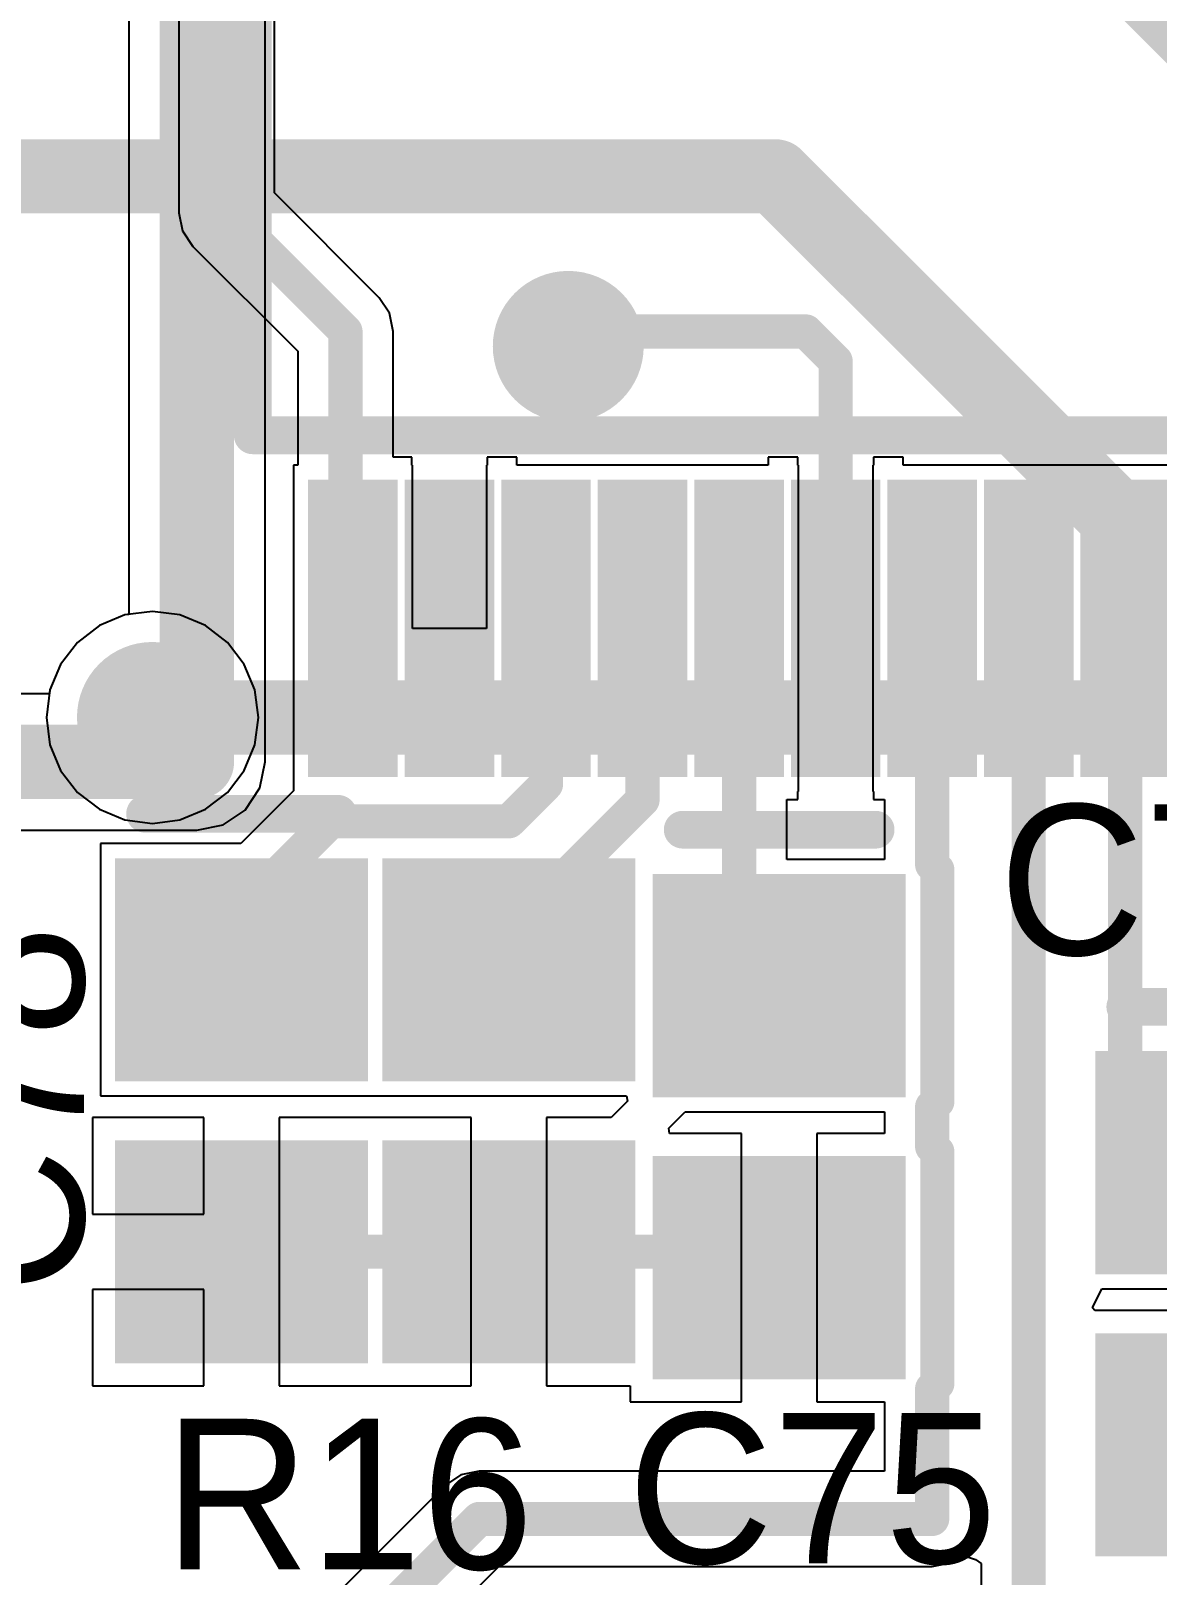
# Model space of a CAD drawing. Header units: millimetres. Extents: x 0 to 7.44, y -3.03 to 0.
# Drawn here: x 1.1016 to 1.4002, y -2.5818 to -2.1722 of the extents above; entities that cross this region are included whole.
import ezdxf

# ---------------------------------------------------------------- set-up
doc = ezdxf.new("R2010")
doc.units = ezdxf.units.MM
doc.header["$MEASUREMENT"] = 0
for name, color, linetype in [('BottomLayer', 5, 'Continuous'), ('MidLayer1', 16, 'Continuous'), ('MidLayer2', 76, 'Continuous'), ('MultiLayer', 9, 'Continuous'), ('TopLayer', 1, 'Continuous'), ('TopOverlay', 2, 'Continuous'), ('TopPaste', 8, 'Continuous'), ('TopSolder', 216, 'Continuous'), ('ViaHoleLayer', 16, 'Continuous')]:
    doc.layers.add(name, color=color, linetype=linetype)

# ---------------------------------------------------------------- blocks, each defined once
blk = doc.blocks.new('DAC904E_66')
at = {"layer": 'TopLayer'}
for points in [[(-0.14961, 0.15846), (-0.07874, 0.15846), (-0.14961, 0.17421), (-0.07874, 0.17421)], [(0.07874, 0.15846), (0.1496, 0.15846), (0.07874, 0.17421), (0.1496, 0.17421)], [(-0.14961, 0.13287), (-0.07874, 0.13287), (-0.14961, 0.14862), (-0.07874, 0.14862)], [(0.07874, 0.13287), (0.1496, 0.13287), (0.07874, 0.14862), (0.1496, 0.14862)], [(-0.14961, 0.10728), (-0.07874, 0.10728), (-0.14961, 0.12303), (-0.07874, 0.12303)], [(0.07874, 0.10728), (0.1496, 0.10728), (0.07874, 0.12303), (0.1496, 0.12303)], [(-0.14961, 0.08169), (-0.07874, 0.08169), (-0.14961, 0.09744), (-0.07874, 0.09744)], [(0.07874, 0.08169), (0.1496, 0.08169), (0.07874, 0.09744), (0.1496, 0.09744)], [(-0.14961, 0.0561), (-0.07874, 0.0561), (-0.14961, 0.07185), (-0.07874, 0.07185)], [(0.07874, 0.0561), (0.1496, 0.0561), (0.07874, 0.07185), (0.1496, 0.07185)], [(-0.14961, 0.03051), (-0.07874, 0.03051), (-0.14961, 0.04626), (-0.07874, 0.04626)], [(0.07874, 0.03051), (0.1496, 0.03051), (0.07874, 0.04626), (0.1496, 0.04626)], [(-0.14961, 0.00492), (-0.07874, 0.00492), (-0.14961, 0.02067), (-0.07874, 0.02067)], [(0.07874, 0.00492), (0.1496, 0.00492), (0.07874, 0.02067), (0.1496, 0.02067)], [(-0.14961, -0.02067), (-0.07874, -0.02067), (-0.14961, -0.00492), (-0.07874, -0.00492)], [(0.07874, -0.02067), (0.1496, -0.02067), (0.07874, -0.00492), (0.1496, -0.00492)], [(-0.14961, -0.04626), (-0.07874, -0.04626), (-0.14961, -0.03051), (-0.07874, -0.03051)], [(0.07874, -0.04626), (0.1496, -0.04626), (0.07874, -0.03051), (0.1496, -0.03051)], [(-0.14961, -0.07185), (-0.07874, -0.07185), (-0.14961, -0.0561), (-0.07874, -0.0561)], [(0.07874, -0.07185), (0.1496, -0.07185), (0.07874, -0.0561), (0.1496, -0.0561)], [(-0.14961, -0.09744), (-0.07874, -0.09744), (-0.14961, -0.08169), (-0.07874, -0.08169)], [(0.07874, -0.09744), (0.1496, -0.09744), (0.07874, -0.08169), (0.1496, -0.08169)], [(-0.14961, -0.12303), (-0.07874, -0.12303), (-0.14961, -0.10728), (-0.07874, -0.10728)], [(0.07874, -0.12303), (0.1496, -0.12303), (0.07874, -0.10728), (0.1496, -0.10728)], [(-0.14961, -0.14862), (-0.07874, -0.14862), (-0.14961, -0.13287), (-0.07874, -0.13287)], [(0.07874, -0.14862), (0.1496, -0.14862), (0.07874, -0.13287), (0.1496, -0.13287)], [(-0.14961, -0.17421), (-0.07874, -0.17421), (-0.14961, -0.15846), (-0.07874, -0.15846)], [(0.07874, -0.17421), (0.14961, -0.17421), (0.07874, -0.15846), (0.14961, -0.15846)]]:
    blk.add_solid(points, dxfattribs=at)
at = {"layer": 'TopOverlay', "const_width": 0.01}
for points in [[(-0.01969, 0.19289), (-0.06298, 0.19289)], [(-0.06298, -0.19289), (-0.06298, 0.19289)], [(0.06298, 0.19289), (0.01969, 0.19289)], [(0.06298, -0.19289), (0.06298, 0.19289)], [(0.06298, -0.19289), (-0.06298, -0.19289)]]:
    blk.add_lwpolyline(points, dxfattribs=at)
at = {"layer": 'TopOverlay', "const_width": 0.005}
for points in [[(-0.06548, 0.19289, 1), (-0.06048, 0.19289, 1)], [(-0.06548, 0.19289, 1), (-0.06048, 0.19289, 1)], [(-0.02219, 0.19294, 1), (-0.01719, 0.19294, 1)], [(-0.02219, 0.19289, 1), (-0.01719, 0.19289, 1)], [(0.01719, 0.19294, 1), (0.02219, 0.19294, 1)], [(0.01719, 0.19289, 1), (0.02219, 0.19289, 1)], [(0.06048, 0.19289, 1), (0.06548, 0.19289, 1)], [(0.06048, 0.19289, 1), (0.06548, 0.19289, 1)], [(-0.06548, -0.19289, 1), (-0.06048, -0.19289, 1)], [(-0.06548, -0.19289, 1), (-0.06048, -0.19289, 1)], [(0.06048, -0.19289, 1), (0.06548, -0.19289, 1)], [(0.06048, -0.19289, 1), (0.06548, -0.19289, 1)]]:
    blk.add_lwpolyline(points, format="xyb", close=True, dxfattribs=at)
at = {"layer": 'TopOverlay', "const_width": 0.01}
blk.add_lwpolyline([(0.01969, 0.19294, -1), (-0.01969, 0.19294)], format="xyb", dxfattribs=at)
at = {"layer": 'TopPaste'}
for points in [[(-0.14961, 0.15846), (-0.07874, 0.15846), (-0.14961, 0.17421), (-0.07874, 0.17421)], [(0.07874, 0.15846), (0.1496, 0.15846), (0.07874, 0.17421), (0.1496, 0.17421)], [(-0.14961, 0.13287), (-0.07874, 0.13287), (-0.14961, 0.14862), (-0.07874, 0.14862)], [(0.07874, 0.13287), (0.1496, 0.13287), (0.07874, 0.14862), (0.1496, 0.14862)], [(-0.14961, 0.10728), (-0.07874, 0.10728), (-0.14961, 0.12303), (-0.07874, 0.12303)], [(0.07874, 0.10728), (0.1496, 0.10728), (0.07874, 0.12303), (0.1496, 0.12303)], [(-0.14961, 0.08169), (-0.07874, 0.08169), (-0.14961, 0.09744), (-0.07874, 0.09744)], [(0.07874, 0.08169), (0.1496, 0.08169), (0.07874, 0.09744), (0.1496, 0.09744)], [(-0.14961, 0.0561), (-0.07874, 0.0561), (-0.14961, 0.07185), (-0.07874, 0.07185)], [(0.07874, 0.0561), (0.1496, 0.0561), (0.07874, 0.07185), (0.1496, 0.07185)], [(-0.14961, 0.03051), (-0.07874, 0.03051), (-0.14961, 0.04626), (-0.07874, 0.04626)], [(0.07874, 0.03051), (0.1496, 0.03051), (0.07874, 0.04626), (0.1496, 0.04626)], [(-0.14961, 0.00492), (-0.07874, 0.00492), (-0.14961, 0.02067), (-0.07874, 0.02067)], [(0.07874, 0.00492), (0.1496, 0.00492), (0.07874, 0.02067), (0.1496, 0.02067)], [(-0.14961, -0.02067), (-0.07874, -0.02067), (-0.14961, -0.00492), (-0.07874, -0.00492)], [(0.07874, -0.02067), (0.1496, -0.02067), (0.07874, -0.00492), (0.1496, -0.00492)], [(-0.14961, -0.04626), (-0.07874, -0.04626), (-0.14961, -0.03051), (-0.07874, -0.03051)], [(0.07874, -0.04626), (0.1496, -0.04626), (0.07874, -0.03051), (0.1496, -0.03051)], [(-0.14961, -0.07185), (-0.07874, -0.07185), (-0.14961, -0.0561), (-0.07874, -0.0561)], [(0.07874, -0.07185), (0.1496, -0.07185), (0.07874, -0.0561), (0.1496, -0.0561)], [(-0.14961, -0.09744), (-0.07874, -0.09744), (-0.14961, -0.08169), (-0.07874, -0.08169)], [(0.07874, -0.09744), (0.1496, -0.09744), (0.07874, -0.08169), (0.1496, -0.08169)], [(-0.14961, -0.12303), (-0.07874, -0.12303), (-0.14961, -0.10728), (-0.07874, -0.10728)], [(0.07874, -0.12303), (0.1496, -0.12303), (0.07874, -0.10728), (0.1496, -0.10728)], [(-0.14961, -0.14862), (-0.07874, -0.14862), (-0.14961, -0.13287), (-0.07874, -0.13287)], [(0.07874, -0.14862), (0.1496, -0.14862), (0.07874, -0.13287), (0.1496, -0.13287)], [(-0.14961, -0.17421), (-0.07874, -0.17421), (-0.14961, -0.15846), (-0.07874, -0.15846)], [(0.07874, -0.17421), (0.14961, -0.17421), (0.07874, -0.15846), (0.14961, -0.15846)]]:
    blk.add_solid(points, dxfattribs=at)
at = {"layer": 'TopSolder'}
for points in [[(-0.15361, 0.15446), (-0.07474, 0.15446), (-0.15361, 0.17821), (-0.07474, 0.17821)], [(0.07474, 0.15446), (0.1536, 0.15446), (0.07474, 0.17821), (0.1536, 0.17821)], [(-0.15361, 0.12887), (-0.07474, 0.12887), (-0.15361, 0.15262), (-0.07474, 0.15262)], [(0.07474, 0.12887), (0.1536, 0.12887), (0.07474, 0.15262), (0.1536, 0.15262)], [(-0.15361, 0.10328), (-0.07474, 0.10328), (-0.15361, 0.12703), (-0.07474, 0.12703)], [(0.07474, 0.10328), (0.1536, 0.10328), (0.07474, 0.12703), (0.1536, 0.12703)], [(-0.15361, 0.07769), (-0.07474, 0.07769), (-0.15361, 0.10144), (-0.07474, 0.10144)], [(0.07474, 0.07769), (0.1536, 0.07769), (0.07474, 0.10144), (0.1536, 0.10144)], [(-0.15361, 0.0521), (-0.07474, 0.0521), (-0.15361, 0.07585), (-0.07474, 0.07585)], [(0.07474, 0.0521), (0.1536, 0.0521), (0.07474, 0.07585), (0.1536, 0.07585)], [(-0.15361, 0.02651), (-0.07474, 0.02651), (-0.15361, 0.05026), (-0.07474, 0.05026)], [(0.07474, 0.02651), (0.1536, 0.02651), (0.07474, 0.05026), (0.1536, 0.05026)], [(-0.15361, 0.00092), (-0.07474, 0.00092), (-0.15361, 0.02467), (-0.07474, 0.02467)], [(0.07474, 0.00092), (0.1536, 0.00092), (0.07474, 0.02467), (0.1536, 0.02467)], [(-0.15361, -0.02467), (-0.07474, -0.02467), (-0.15361, -0.00092), (-0.07474, -0.00092)], [(0.07474, -0.02467), (0.1536, -0.02467), (0.07474, -0.00092), (0.1536, -0.00092)], [(-0.15361, -0.05026), (-0.07474, -0.05026), (-0.15361, -0.02651), (-0.07474, -0.02651)], [(0.07474, -0.05026), (0.1536, -0.05026), (0.07474, -0.02651), (0.1536, -0.02651)], [(-0.15361, -0.07585), (-0.07474, -0.07585), (-0.15361, -0.0521), (-0.07474, -0.0521)], [(0.07474, -0.07585), (0.1536, -0.07585), (0.07474, -0.0521), (0.1536, -0.0521)], [(-0.15361, -0.10144), (-0.07474, -0.10144), (-0.15361, -0.07769), (-0.07474, -0.07769)], [(0.07474, -0.10144), (0.1536, -0.10144), (0.07474, -0.07769), (0.1536, -0.07769)], [(-0.15361, -0.12703), (-0.07474, -0.12703), (-0.15361, -0.10328), (-0.07474, -0.10328)], [(0.07474, -0.12703), (0.1536, -0.12703), (0.07474, -0.10328), (0.1536, -0.10328)], [(-0.15361, -0.15262), (-0.07474, -0.15262), (-0.15361, -0.12887), (-0.07474, -0.12887)], [(0.07474, -0.15262), (0.1536, -0.15262), (0.07474, -0.12887), (0.1536, -0.12887)], [(-0.15361, -0.17821), (-0.07474, -0.17821), (-0.15361, -0.15446), (-0.07474, -0.15446)], [(0.07474, -0.17821), (0.15361, -0.17821), (0.07474, -0.15446), (0.15361, -0.15446)]]:
    blk.add_solid(points, dxfattribs=at)
blk = doc.blocks.new('CAP_0805_133')
at = {"layer": 'TopLayer'}
for points in [[(-0.05511, -0.02953), (-0.00393, -0.02953), (-0.05511, 0.02953), (-0.00393, 0.02953)], [(0.0197, -0.02953), (0.07088, -0.02953), (0.0197, 0.02953), (0.07088, 0.02953)]]:
    blk.add_solid(points, dxfattribs=at)
at = {"layer": 'TopOverlay', "const_width": 0.01}
blk.add_lwpolyline([(-0.07088, -0.02557), (-0.07088, 0.02557)], dxfattribs=at)
at = {"layer": 'TopOverlay', "const_width": 0.005}
for points in [[(-0.07338, 0.02557, 1), (-0.06838, 0.02557, 1)], [(-0.07338, -0.02557, 1), (-0.06838, -0.02557, 1)]]:
    blk.add_lwpolyline(points, format="xyb", close=True, dxfattribs=at)
at = {"layer": 'TopPaste'}
for points in [[(-0.05511, -0.02953), (-0.00393, -0.02953), (-0.05511, 0.02953), (-0.00393, 0.02953)], [(0.0197, -0.02953), (0.07088, -0.02953), (0.0197, 0.02953), (0.07088, 0.02953)]]:
    blk.add_solid(points, dxfattribs=at)
at = {"layer": 'TopSolder'}
for points in [[(-0.05911, -0.03353), (0.00007, -0.03353), (-0.05911, 0.03353), (0.00007, 0.03353)], [(0.0157, -0.03353), (0.07488, -0.03353), (0.0157, 0.03353), (0.07488, 0.03353)]]:
    blk.add_solid(points, dxfattribs=at)
blk = doc.blocks.new('CAP_0805_134')
at = {"layer": 'TopLayer'}
for points in [[(-0.05511, -0.02953), (-0.00393, -0.02953), (-0.05511, 0.02953), (-0.00393, 0.02953)], [(0.0197, -0.02953), (0.07088, -0.02953), (0.0197, 0.02953), (0.07088, 0.02953)]]:
    blk.add_solid(points, dxfattribs=at)
at = {"layer": 'TopOverlay', "const_width": 0.01}
blk.add_lwpolyline([(-0.07088, -0.02557), (-0.07088, 0.02557)], dxfattribs=at)
at = {"layer": 'TopOverlay', "const_width": 0.005}
for points in [[(-0.07338, 0.02557, 1), (-0.06838, 0.02557, 1)], [(-0.07338, -0.02557, 1), (-0.06838, -0.02557, 1)]]:
    blk.add_lwpolyline(points, format="xyb", close=True, dxfattribs=at)
at = {"layer": 'TopPaste'}
for points in [[(-0.05511, -0.02953), (-0.00393, -0.02953), (-0.05511, 0.02953), (-0.00393, 0.02953)], [(0.0197, -0.02953), (0.07088, -0.02953), (0.0197, 0.02953), (0.07088, 0.02953)]]:
    blk.add_solid(points, dxfattribs=at)
at = {"layer": 'TopSolder'}
for points in [[(-0.05911, -0.03353), (0.00007, -0.03353), (-0.05911, 0.03353), (0.00007, 0.03353)], [(0.0157, -0.03353), (0.07488, -0.03353), (0.0157, 0.03353), (0.07488, 0.03353)]]:
    blk.add_solid(points, dxfattribs=at)
blk = doc.blocks.new('RES_0805_217')
at = {"layer": 'TopLayer'}
for points in [[(-0.06299, -0.02953), (-0.01181, -0.02953), (-0.06299, 0.02953), (-0.01181, 0.02953)], [(0.01181, -0.02953), (0.06299, -0.02953), (0.01181, 0.02953), (0.06299, 0.02953)]]:
    blk.add_solid(points, dxfattribs=at)
at = {"layer": 'TopPaste'}
for points in [[(-0.06299, -0.02953), (-0.01181, -0.02953), (-0.06299, 0.02953), (-0.01181, 0.02953)], [(0.01181, -0.02953), (0.06299, -0.02953), (0.01181, 0.02953), (0.06299, 0.02953)]]:
    blk.add_solid(points, dxfattribs=at)
at = {"layer": 'TopSolder'}
for points in [[(-0.06699, -0.03353), (-0.00781, -0.03353), (-0.06699, 0.03353), (-0.00781, 0.03353)], [(0.00781, -0.03353), (0.06699, -0.03353), (0.00781, 0.03353), (0.06699, 0.03353)]]:
    blk.add_solid(points, dxfattribs=at)
blk = doc.blocks.new('CAP_0805_218')
at = {"layer": 'TopLayer'}
for points in [[(-0.05511, -0.02953), (-0.00393, -0.02953), (-0.05511, 0.02953), (-0.00393, 0.02953)], [(0.0197, -0.02953), (0.07088, -0.02953), (0.0197, 0.02953), (0.07088, 0.02953)]]:
    blk.add_solid(points, dxfattribs=at)
at = {"layer": 'TopOverlay', "const_width": 0.01}
blk.add_lwpolyline([(-0.07088, -0.02557), (-0.07088, 0.02557)], dxfattribs=at)
at = {"layer": 'TopOverlay', "const_width": 0.005}
for points in [[(-0.07338, 0.02557, 1), (-0.06838, 0.02557, 1)], [(-0.07338, -0.02557, 1), (-0.06838, -0.02557, 1)]]:
    blk.add_lwpolyline(points, format="xyb", close=True, dxfattribs=at)
at = {"layer": 'TopPaste'}
for points in [[(-0.05511, -0.02953), (-0.00393, -0.02953), (-0.05511, 0.02953), (-0.00393, 0.02953)], [(0.0197, -0.02953), (0.07088, -0.02953), (0.0197, 0.02953), (0.07088, 0.02953)]]:
    blk.add_solid(points, dxfattribs=at)
at = {"layer": 'TopSolder'}
for points in [[(-0.05911, -0.03353), (0.00007, -0.03353), (-0.05911, 0.03353), (0.00007, 0.03353)], [(0.0157, -0.03353), (0.07488, -0.03353), (0.0157, 0.03353), (0.07488, 0.03353)]]:
    blk.add_solid(points, dxfattribs=at)

msp = doc.modelspace()

# ---------------------------------------------------------------- linework, layer by layer
at = {"layer": 'BottomLayer'}
for p, q in [((1.16373, -2.36614), (1.16373, -1.93307)), ((1.12761, -1.94055), (1.12761, -2.32704)), ((1.1198, -2.32998), (1.11398, -2.33445)), ((1.12658, -2.32717), (1.1198, -2.32998)), ((1.12761, -2.32704), (1.12658, -2.32717)), ((1.11398, -2.33445), (1.10951, -2.34027)), ((1.10951, -2.34027), (1.1067, -2.34705)), ((1.10657, -2.34808), (1.03346, -2.34808)), ((1.1067, -2.34705), (1.10657, -2.34808)), ((1.16236, -2.37305), (1.16373, -2.36614)), ((1.15844, -2.37891), (1.16236, -2.37305)), ((1.15258, -2.38283), (1.15844, -2.37891)), ((1.14567, -2.38421), (1.15258, -2.38283)), ((1.03346, -2.38421), (1.14567, -2.38421))]:
    msp.add_line(p, q, dxfattribs=at)
for points, const_width in [([(1.14567, -2.36614), (1.14567, -1.93307)], 0.01969), ([(1.13386, -2.36614), (1.13386, -2.35433)], 0.00906), ([(1, -2.36614), (1.13386, -2.36614)], 0.01969), ([(1.13386, -2.36614), (1.14567, -2.36614)], 0.01969)]:
    msp.add_lwpolyline(points, dxfattribs=dict(at, const_width=const_width))
for points, const_width in [([(1.23409, -2.25591, 1), (1.25409, -2.25591, 1)], 0.02), ([(1.12386, -2.35433, 1), (1.14386, -2.35433, 1)], 0.02), ([(1.13159, -2.35433, 1), (1.13612, -2.35433, 1)], 0.00453), ([(1.12894, -2.36614, 1), (1.13878, -2.36614, 1)], 0.00984), ([(1.12894, -2.36614, 1), (1.13878, -2.36614, 1)], 0.00984), ([(1.14075, -2.36614, 1), (1.15059, -2.36614, 1)], 0.00984), ([(1.14075, -2.36614, 1), (1.15059, -2.36614, 1)], 0.00984), ([(1.13159, -2.36614, 1), (1.13612, -2.36614, 1)], 0.00453)]:
    msp.add_lwpolyline(points, format="xyb", close=True, dxfattribs=dict(at, const_width=const_width))
at = {"layer": 'MidLayer1'}
for points, const_width in [([(1.05295, -1.82461), (1.55906, -2.33071)], 0.00906), ([(0.15571, -2.21083), (1.29902, -2.21083)], 0.01969), ([(1.29902, -2.21083), (1.9546, -2.86641)], 0.01969)]:
    msp.add_lwpolyline(points, dxfattribs=dict(at, const_width=const_width))
for points, const_width in [([(1.2941, -2.21083, 1), (1.30394, -2.21083, 1)], 0.00984), ([(1.2941, -2.21083, 1), (1.30394, -2.21083, 1)], 0.00984), ([(1.23409, -2.25591, 1), (1.25409, -2.25591, 1)], 0.02), ([(1.12386, -2.35433, 1), (1.14386, -2.35433, 1)], 0.02)]:
    msp.add_lwpolyline(points, format="xyb", close=True, dxfattribs=dict(at, const_width=const_width))
at = {"layer": 'MidLayer2'}
for points, const_width in [([(1.23409, -2.25591, 1), (1.25409, -2.25591, 1)], 0.02), ([(1.12386, -2.35433, 1), (1.14386, -2.35433, 1)], 0.02), ([(1.12894, -2.35433, 1), (1.13878, -2.35433, 1)], 0.00984)]:
    msp.add_lwpolyline(points, format="xyb", close=True, dxfattribs=dict(at, const_width=const_width))
at = {"layer": 'MidLayer2', "const_width": 0.01969}
msp.add_lwpolyline([(1.13386, -2.35433), (1.49606, -2.35433)], dxfattribs=at)
at = {"layer": 'MultiLayer', "const_width": 0.02}
for points in [[(1.23409, -2.25591, 1), (1.25409, -2.25591, 1)], [(1.12386, -2.35433, 1), (1.14386, -2.35433, 1)]]:
    msp.add_lwpolyline(points, format="xyb", close=True, dxfattribs=at)
at = {"layer": 'TopLayer'}
for p, q in [((1.1409, -2.02099), (1.1409, -2.22047)), ((1.16619, -2.21523), (1.16619, -2.02525)), ((1.19398, -2.24303), (1.16619, -2.21523)), ((1.1409, -2.22047), (1.14186, -2.22531)), ((1.14186, -2.22531), (1.1446, -2.22941)), ((1.1446, -2.22941), (1.17239, -2.25721)), ((1.19672, -2.24713), (1.19398, -2.24303)), ((1.19768, -2.25197), (1.19672, -2.24713)), ((1.19768, -2.28528), (1.19768, -2.25197)), ((1.17239, -2.25721), (1.17239, -2.28741)), ((1.2026, -2.28528), (1.19768, -2.28528)), ((1.2026, -2.28741), (1.2026, -2.28528)), ((1.23047, -2.28528), (1.2226, -2.28528)), ((1.2226, -2.28528), (1.2226, -2.2874)), ((1.23047, -2.2874), (1.23047, -2.28528)), ((1.30496, -2.28528), (1.29709, -2.28528)), ((1.29709, -2.28528), (1.29709, -2.2874)), ((1.30496, -2.2874), (1.30496, -2.28528)), ((1.33283, -2.28528), (1.32496, -2.28528)), ((1.32496, -2.28528), (1.32496, -2.2874)), ((1.33283, -2.2874), (1.33283, -2.28528)), ((1.17239, -2.28741), (1.17126, -2.28741)), ((1.17126, -2.28741), (1.17126, -2.37385)), ((1.20276, -2.28741), (1.2026, -2.28741)), ((1.20276, -2.33071), (1.20276, -2.28741)), ((1.2226, -2.2874), (1.22244, -2.2874)), ((1.22244, -2.2874), (1.22244, -2.33071)), ((1.29709, -2.2874), (1.23047, -2.2874)), ((1.30512, -2.2874), (1.30496, -2.2874)), ((1.30512, -2.33071), (1.30512, -2.2874)), ((1.32496, -2.2874), (1.3248, -2.2874)), ((1.3248, -2.2874), (1.3248, -2.33071)), ((1.40468, -2.2874), (1.33283, -2.2874)), ((1.13386, -2.32622), (1.12658, -2.32717)), ((1.14113, -2.32717), (1.13386, -2.32622)), ((1.1198, -2.32998), (1.11398, -2.33445)), ((1.12658, -2.32717), (1.1198, -2.32998)), ((1.14792, -2.32998), (1.14113, -2.32717)), ((1.15374, -2.33445), (1.14792, -2.32998)), ((1.11398, -2.33445), (1.10951, -2.34027)), ((1.15821, -2.34027), (1.15374, -2.33445)), ((1.22244, -2.33071), (1.20276, -2.33071)), ((1.30512, -2.37402), (1.30512, -2.33071)), ((1.3248, -2.33071), (1.3248, -2.37402)), ((1.10951, -2.34027), (1.1067, -2.34705)), ((1.16101, -2.34705), (1.15821, -2.34027)), ((1.1067, -2.34705), (1.10574, -2.35433)), ((1.16197, -2.35433), (1.16101, -2.34705)), ((1.10574, -2.35433), (1.1067, -2.36161)), ((1.16101, -2.36161), (1.16197, -2.35433)), ((1.1067, -2.36161), (1.10951, -2.36839)), ((1.15821, -2.36839), (1.16101, -2.36161)), ((1.10951, -2.36839), (1.11398, -2.37421)), ((1.15374, -2.37421), (1.15821, -2.36839)), ((1.11398, -2.37421), (1.1198, -2.37868)), ((1.14792, -2.37868), (1.15374, -2.37421)), ((1.17126, -2.37385), (1.15731, -2.3878)), ((1.30496, -2.37614), (1.30496, -2.37402)), ((1.30496, -2.37402), (1.30512, -2.37402)), ((1.3248, -2.37402), (1.32496, -2.37402)), ((1.32496, -2.37402), (1.32496, -2.37614)), ((1.1198, -2.37868), (1.12658, -2.38149)), ((1.14113, -2.38149), (1.14792, -2.37868)), ((1.30201, -2.39202), (1.30201, -2.37614)), ((1.30201, -2.37614), (1.30496, -2.37614)), ((1.32496, -2.37614), (1.32791, -2.37614)), ((1.32791, -2.37614), (1.32791, -2.39202)), ((1.12658, -2.38149), (1.13386, -2.38245)), ((1.13386, -2.38245), (1.14113, -2.38149)), ((1.15731, -2.3878), (1.12008, -2.3878)), ((1.12008, -2.3878), (1.12008, -2.45472)), ((1.32791, -2.39202), (1.30201, -2.39202)), ((1.12008, -2.45472), (1.25953, -2.45472)), ((1.25976, -2.45611), (1.25543, -2.46047)), ((1.25953, -2.45472), (1.25976, -2.45611)), ((1.14748, -2.46047), (1.11795, -2.46047)), ((1.11795, -2.46047), (1.11795, -2.48606)), ((1.14748, -2.48606), (1.14748, -2.46047)), ((1.19701, -2.46047), (1.16748, -2.46047)), ((1.16748, -2.46047), (1.16748, -2.49606)), ((1.19701, -2.46047), (1.19701, -2.46047)), ((1.21835, -2.46047), (1.19701, -2.46047)), ((1.21835, -2.49606), (1.21835, -2.46047)), ((1.25543, -2.46047), (1.23835, -2.46047)), ((1.23835, -2.46047), (1.23835, -2.49606)), ((1.27071, -2.46331), (1.27504, -2.45895)), ((1.27504, -2.45895), (1.32791, -2.45895)), ((1.32791, -2.45895), (1.32791, -2.4647)), ((1.27095, -2.4647), (1.27071, -2.46331)), ((1.29, -2.4647), (1.27095, -2.4647)), ((1.29, -2.50029), (1.29, -2.4647)), ((1.32791, -2.4647), (1.31, -2.4647)), ((1.31, -2.4647), (1.31, -2.50029)), ((1.11795, -2.48606), (1.14748, -2.48606)), ((1.16748, -2.49606), (1.16748, -2.53165)), ((1.21835, -2.53165), (1.21835, -2.49606)), ((1.23835, -2.49606), (1.23835, -2.53165)), ((1.29, -2.53588), (1.29, -2.50029)), ((1.31, -2.50029), (1.31, -2.53588)), ((1.14748, -2.50606), (1.11795, -2.50606)), ((1.11795, -2.50606), (1.11795, -2.53165)), ((1.14748, -2.53165), (1.14748, -2.50606)), ((1.38305, -2.51091), (1.38549, -2.50591)), ((1.38549, -2.50591), (1.45472, -2.50591)), ((1.38363, -2.51165), (1.38305, -2.51091)), ((1.40732, -2.51165), (1.38363, -2.51165)), ((1.11795, -2.53165), (1.14748, -2.53165)), ((1.16748, -2.53165), (1.18882, -2.53165)), ((1.18882, -2.53165), (1.18882, -2.53165)), ((1.18882, -2.53165), (1.21835, -2.53165)), ((1.23835, -2.53165), (1.26047, -2.53165)), ((1.26047, -2.53165), (1.26047, -2.53588)), ((1.26047, -2.53588), (1.29, -2.53588)), ((1.31, -2.53588), (1.32791, -2.53588)), ((1.32791, -2.53588), (1.32791, -2.55428)), ((1.21563, -2.55525), (1.21153, -2.55799)), ((1.22047, -2.55428), (1.21563, -2.55525)), ((1.32791, -2.55428), (1.22047, -2.55428)), ((1.21153, -2.55799), (1.16716, -2.60236)), ((1.20754, -2.59774), (1.22571, -2.57957)), ((1.22571, -2.57957), (1.34055, -2.57957)), ((1.34055, -2.57957), (1.34539, -2.57861)), ((1.34539, -2.57861), (1.3485, -2.57653)), ((1.3485, -2.57653), (1.35206, -2.57771)), ((1.35206, -2.57771), (1.3535, -2.57875)), ((1.3535, -2.57875), (1.3535, -2.60236))]:
    msp.add_line(p, q, dxfattribs=at)
at = {"layer": 'TopLayer', "const_width": 0.00906}
for points in [[(1.15354, -2.22047), (1.15354, -2.01575)], [(1.15354, -2.22047), (1.18504, -2.25197)], [(1.18504, -2.32875), (1.18504, -2.25197)], [(1.24409, -2.25591), (1.24803, -2.25197)], [(1.24803, -2.25197), (1.30709, -2.25197)], [(1.30709, -2.25197), (1.31496, -2.25984)], [(1.31496, -2.33071), (1.31496, -2.25984)], [(1.18504, -2.32875), (1.18701, -2.33072)], [(1.23819, -2.37205), (1.23819, -2.33071)], [(1.26378, -2.37622), (1.26378, -2.33071)], [(1.28937, -2.41142), (1.28937, -2.33071)], [(1.34055, -2.39338), (1.34055, -2.33071)], [(1.36614, -2.62598), (1.36614, -2.33071)], [(1.39173, -2.44685), (1.39173, -2.33071)], [(1.22835, -2.38189), (1.23819, -2.37205)], [(1.22835, -2.41165), (1.26378, -2.37622)], [(1.16142, -2.40157), (1.1811, -2.38189)], [(1.1811, -2.38189), (1.22835, -2.38189)], [(1.34055, -2.39338), (1.34193, -2.39476)], [(1.34193, -2.45621), (1.34193, -2.39476)], [(1.16142, -2.41732), (1.16142, -2.40157)], [(1.22835, -2.42126), (1.22835, -2.41165)], [(1.28937, -2.41142), (1.29921, -2.42126)], [(1.15748, -2.42126), (1.16142, -2.41732)], [(1.39173, -2.44685), (1.41732, -2.47244)], [(1.34055, -2.45759), (1.34193, -2.45621)], [(1.34055, -2.46818), (1.34055, -2.45759)], [(1.34055, -2.46818), (1.34193, -2.46956)], [(1.34193, -2.53101), (1.34193, -2.46956)], [(1.15748, -2.49606), (1.29921, -2.49606)], [(1.34055, -2.53239), (1.34193, -2.53101)], [(1.34055, -2.56693), (1.34055, -2.53239)], [(1.17323, -2.61417), (1.22047, -2.56693)], [(1.22047, -2.56693), (1.34055, -2.56693)]]:
    msp.add_lwpolyline(points, dxfattribs=at)
at = {"layer": 'TopLayer'}
for points, const_width in [([(1.15128, -2.22047, 1), (1.15581, -2.22047, 1)], 0.00453), ([(1.15128, -2.22047, 1), (1.15581, -2.22047, 1)], 0.00453), ([(1.23409, -2.25591, 1), (1.25409, -2.25591, 1)], 0.02), ([(1.18278, -2.25197, 1), (1.1873, -2.25197, 1)], 0.00453), ([(1.18278, -2.25197, 1), (1.1873, -2.25197, 1)], 0.00453), ([(1.24577, -2.25197, 1), (1.2503, -2.25197, 1)], 0.00453), ([(1.24577, -2.25197, 1), (1.2503, -2.25197, 1)], 0.00453), ([(1.30482, -2.25197, 1), (1.30935, -2.25197, 1)], 0.00453), ([(1.30482, -2.25197, 1), (1.30935, -2.25197, 1)], 0.00453), ([(1.24183, -2.25591, 1), (1.24636, -2.25591, 1)], 0.00453), ([(1.3127, -2.25984, 1), (1.31722, -2.25984, 1)], 0.00453), ([(1.3127, -2.25984, 1), (1.31722, -2.25984, 1)], 0.00453), ([(1.18278, -2.32875, 1), (1.1873, -2.32875, 1)], 0.00453), ([(1.18278, -2.32875, 1), (1.1873, -2.32875, 1)], 0.00453), ([(1.18474, -2.33072, 1), (1.18927, -2.33072, 1)], 0.00453), ([(1.23593, -2.33071, 1), (1.24045, -2.33071, 1)], 0.00453), ([(1.26152, -2.33071, 1), (1.26604, -2.33071, 1)], 0.00453), ([(1.28711, -2.33071, 1), (1.29163, -2.33071, 1)], 0.00453), ([(1.3127, -2.33071, 1), (1.31722, -2.33071, 1)], 0.00453), ([(1.33829, -2.33071, 1), (1.34282, -2.33071, 1)], 0.00453), ([(1.36388, -2.33071, 1), (1.36841, -2.33071, 1)], 0.00453), ([(1.38947, -2.33071, 1), (1.394, -2.33071, 1)], 0.00453), ([(1.12386, -2.35433, 1), (1.14386, -2.35433, 1)], 0.02), ([(1.23593, -2.37205, 1), (1.24045, -2.37205, 1)], 0.00453), ([(1.23593, -2.37205, 1), (1.24045, -2.37205, 1)], 0.00453), ([(1.26152, -2.37622, 1), (1.26604, -2.37622, 1)], 0.00453), ([(1.26152, -2.37622, 1), (1.26604, -2.37622, 1)], 0.00453), ([(1.17884, -2.38189, 1), (1.18337, -2.38189, 1)], 0.00453), ([(1.17884, -2.38189, 1), (1.18337, -2.38189, 1)], 0.00453), ([(1.22608, -2.38189, 1), (1.23061, -2.38189, 1)], 0.00453), ([(1.22608, -2.38189, 1), (1.23061, -2.38189, 1)], 0.00453), ([(1.33829, -2.39338, 1), (1.34282, -2.39338, 1)], 0.00453), ([(1.33829, -2.39338, 1), (1.34282, -2.39338, 1)], 0.00453), ([(1.33967, -2.39476, 1), (1.34419, -2.39476, 1)], 0.00453), ([(1.33967, -2.39476, 1), (1.34419, -2.39476, 1)], 0.00453), ([(1.15915, -2.40157, 1), (1.16368, -2.40157, 1)], 0.00453), ([(1.15915, -2.40157, 1), (1.16368, -2.40157, 1)], 0.00453), ([(1.22608, -2.41165, 1), (1.23061, -2.41165, 1)], 0.00453), ([(1.22608, -2.41165, 1), (1.23061, -2.41165, 1)], 0.00453), ([(1.28711, -2.41142, 1), (1.29163, -2.41142, 1)], 0.00453), ([(1.28711, -2.41142, 1), (1.29163, -2.41142, 1)], 0.00453), ([(1.15915, -2.41732, 1), (1.16368, -2.41732, 1)], 0.00453), ([(1.15915, -2.41732, 1), (1.16368, -2.41732, 1)], 0.00453), ([(1.15522, -2.42126, 1), (1.15974, -2.42126, 1)], 0.00453), ([(1.22608, -2.42126, 1), (1.23061, -2.42126, 1)], 0.00453), ([(1.29695, -2.42126, 1), (1.30148, -2.42126, 1)], 0.00453), ([(1.38947, -2.44685, 1), (1.394, -2.44685, 1)], 0.00453), ([(1.38947, -2.44685, 1), (1.394, -2.44685, 1)], 0.00453), ([(1.33829, -2.45759, 1), (1.34282, -2.45759, 1)], 0.00453), ([(1.33829, -2.45759, 1), (1.34282, -2.45759, 1)], 0.00453), ([(1.33967, -2.45621, 1), (1.34419, -2.45621, 1)], 0.00453), ([(1.33967, -2.45621, 1), (1.34419, -2.45621, 1)], 0.00453), ([(1.33829, -2.46818, 1), (1.34282, -2.46818, 1)], 0.00453), ([(1.33829, -2.46818, 1), (1.34282, -2.46818, 1)], 0.00453), ([(1.33967, -2.46956, 1), (1.34419, -2.46956, 1)], 0.00453), ([(1.33967, -2.46956, 1), (1.34419, -2.46956, 1)], 0.00453), ([(1.15522, -2.49606, 1), (1.15974, -2.49606, 1)], 0.00453), ([(1.29695, -2.49606, 1), (1.30148, -2.49606, 1)], 0.00453), ([(1.33967, -2.53101, 1), (1.34419, -2.53101, 1)], 0.00453), ([(1.33967, -2.53101, 1), (1.34419, -2.53101, 1)], 0.00453), ([(1.33829, -2.53239, 1), (1.34282, -2.53239, 1)], 0.00453), ([(1.33829, -2.53239, 1), (1.34282, -2.53239, 1)], 0.00453), ([(1.21821, -2.56693, 1), (1.22274, -2.56693, 1)], 0.00453), ([(1.21821, -2.56693, 1), (1.22274, -2.56693, 1)], 0.00453), ([(1.33829, -2.56693, 1), (1.34282, -2.56693, 1)], 0.00453), ([(1.33829, -2.56693, 1), (1.34282, -2.56693, 1)], 0.00453)]:
    msp.add_lwpolyline(points, format="xyb", close=True, dxfattribs=dict(at, const_width=const_width))
at = {"layer": 'ViaHoleLayer', "const_width": 0.00956}
for points in [[(1.23931, -2.25591, 1), (1.24887, -2.25591, 1)], [(1.12908, -2.35433, 1), (1.13864, -2.35433, 1)]]:
    msp.add_lwpolyline(points, format="xyb", close=True, dxfattribs=at)

# ---------------------------------------------------------------- block references
for name, p, rotation in [('DAC904E_66', (1.35335, -2.21654), 270), ('CAP_0805_133', (1.15748, -2.45078), 270), ('CAP_0805_218', (1.3, -2.455), 270), ('RES_0805_217', (1.22835, -2.45866), 90), ('CAP_0805_134', (1.41732, -2.50196), 270)]:
    msp.add_blockref(name, p, dxfattribs=dict(rotation=rotation))

# ---------------------------------------------------------------- texts
at = {"layer": 'TopOverlay'}
for s, p in [('C77', (1.35827, -2.41732)), ('C75', (1.25984, -2.57874)), ('R16', (1.13701, -2.58026))]:
    msp.add_text(s, height=0.039894, dxfattribs=at).set_placement(p)
msp.add_text('C78', height=0.039894, rotation=90, dxfattribs=at).set_placement((1.11569, -2.50733))

doc.saveas('drawing.dxf')
